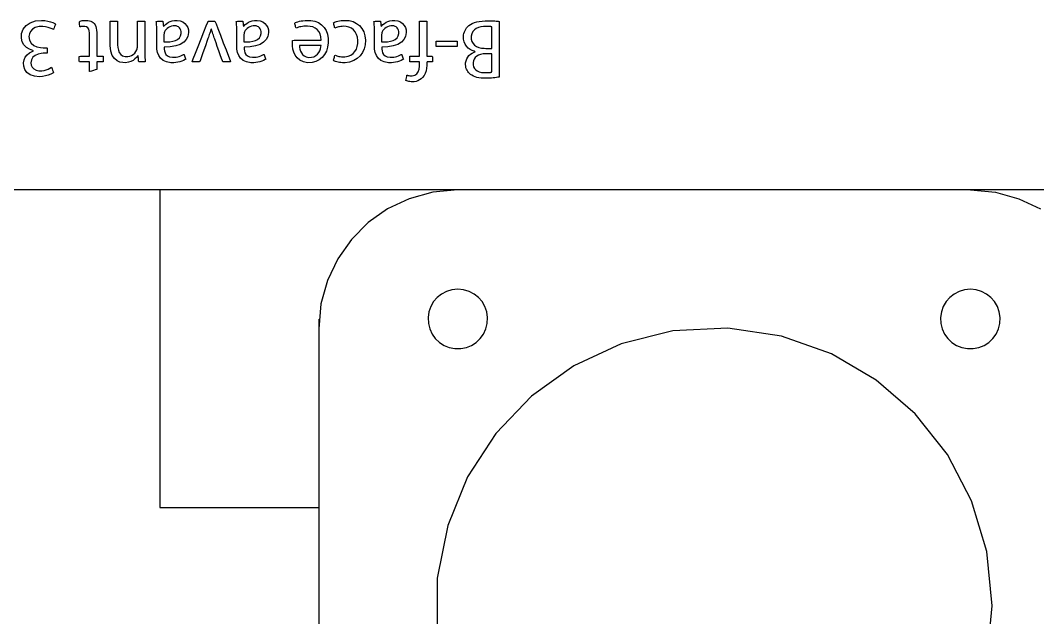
# Model space of a CAD drawing. Header units: metres. Extents: x -26 to 521, y 602 to 1019.
# Drawn here: x 251 to 302.2, y 634.1 to 664.2 of the extents above; entities that cross this region are included whole.
import ezdxf

# ---------------------------------------------------------------- set-up
doc = ezdxf.new("R2010")
doc.units = ezdxf.units.M

msp = doc.modelspace()

# ---------------------------------------------------------------- linework, layer by layer
at = {"layer": 'COMPONENT1'}
for p, q in [((257.981, 655.651), (217.981, 655.651)), ((257.981, 655.651), (257.981, 639.651)), ((272.981, 655.651), (257.981, 655.651)), ((271.723, 655.538), (270.539, 655.213)), ((272.981, 655.651), (271.723, 655.538)), ((298.78, 655.651), (272.981, 655.651)), ((298.78, 655.651), (300.038, 655.538)), ((312.78, 655.651), (298.78, 655.651)), ((300.038, 655.538), (301.222, 655.213)), ((270.539, 655.213), (269.448, 654.695)), ((301.222, 655.213), (302.313, 654.695)), ((269.448, 654.695), (268.471, 654.005)), ((268.471, 654.005), (267.628, 653.161)), ((267.628, 653.161), (266.937, 652.184)), ((266.937, 652.184), (266.419, 651.093)), ((266.419, 651.093), (266.094, 649.909)), ((272.165, 650.41), (271.946, 650.236)), ((272.414, 650.54), (272.165, 650.41)), ((272.688, 650.623), (272.414, 650.54)), ((272.981, 650.651), (272.688, 650.623)), ((273.275, 650.623), (272.981, 650.651)), ((273.549, 650.54), (273.275, 650.623)), ((273.798, 650.41), (273.549, 650.54)), ((274.017, 650.236), (273.798, 650.41)), ((297.963, 650.41), (297.744, 650.236)), ((298.212, 650.54), (297.963, 650.41)), ((298.487, 650.623), (298.212, 650.54)), ((298.78, 650.651), (298.487, 650.623)), ((299.073, 650.623), (298.78, 650.651)), ((299.348, 650.54), (299.073, 650.623)), ((299.597, 650.41), (299.348, 650.54)), ((299.816, 650.236), (299.597, 650.41)), ((266.094, 649.909), (265.981, 648.651)), ((271.763, 650.026), (271.621, 649.784)), ((271.946, 650.236), (271.763, 650.026)), ((274.2, 650.026), (274.017, 650.236)), ((274.342, 649.784), (274.2, 650.026)), ((297.561, 650.026), (297.419, 649.784)), ((297.744, 650.236), (297.561, 650.026)), ((299.999, 650.026), (299.816, 650.236)), ((300.141, 649.784), (299.999, 650.026)), ((271.526, 649.515), (271.483, 649.226)), ((271.621, 649.784), (271.526, 649.515)), ((274.437, 649.515), (274.342, 649.784)), ((274.48, 649.226), (274.437, 649.515)), ((297.324, 649.515), (297.282, 649.226)), ((297.419, 649.784), (297.324, 649.515)), ((300.236, 649.515), (300.141, 649.784)), ((300.278, 649.226), (300.236, 649.515)), ((265.981, 649.151), (265.981, 648.651)), ((271.483, 649.226), (271.498, 648.93)), ((271.498, 648.93), (271.567, 648.65)), ((274.396, 648.65), (274.465, 648.93)), ((274.465, 648.93), (274.48, 649.226)), ((297.282, 649.226), (297.296, 648.93)), ((297.296, 648.93), (297.366, 648.65)), ((300.194, 648.65), (300.264, 648.93)), ((300.264, 648.93), (300.278, 649.226)), ((265.981, 648.651), (265.981, 639.651)), ((271.567, 648.65), (271.686, 648.394)), ((271.686, 648.394), (271.849, 648.167)), ((274.113, 648.167), (274.277, 648.394)), ((274.277, 648.394), (274.396, 648.65)), ((283.812, 648.549), (281.204, 647.9)), ((286.579, 648.684), (283.812, 648.549)), ((289.278, 648.286), (286.579, 648.684)), ((297.366, 648.65), (297.485, 648.394)), ((297.485, 648.394), (297.648, 648.167)), ((299.912, 648.167), (300.075, 648.394)), ((300.075, 648.394), (300.194, 648.65)), ((271.849, 648.167), (272.051, 647.974)), ((272.051, 647.974), (272.286, 647.822)), ((272.286, 647.822), (272.548, 647.714)), ((273.415, 647.714), (273.677, 647.822)), ((273.677, 647.822), (273.912, 647.974)), ((273.912, 647.974), (274.113, 648.167)), ((281.204, 647.9), (278.815, 646.789)), ((291.783, 647.4), (289.278, 648.286)), ((297.648, 648.167), (297.85, 647.974)), ((297.85, 647.974), (298.084, 647.822)), ((298.084, 647.822), (298.347, 647.714)), ((299.213, 647.714), (299.476, 647.822)), ((299.476, 647.822), (299.71, 647.974)), ((299.71, 647.974), (299.912, 648.167)), ((272.548, 647.714), (272.833, 647.658)), ((272.833, 647.658), (273.13, 647.658)), ((273.13, 647.658), (273.415, 647.714)), ((294.043, 646.076), (291.783, 647.4)), ((298.347, 647.714), (298.631, 647.658)), ((298.631, 647.658), (298.929, 647.658)), ((298.929, 647.658), (299.213, 647.714)), ((278.815, 646.789), (276.696, 645.267)), ((296.008, 644.367), (294.043, 646.076)), ((276.696, 645.267), (274.898, 643.384)), ((297.625, 642.324), (296.008, 644.367)), ((274.898, 643.384), (273.474, 641.193)), ((298.844, 639.998), (297.625, 642.324)), ((273.474, 641.193), (272.473, 638.744)), ((257.981, 639.651), (265.981, 639.651)), ((265.981, 639.651), (265.981, 619.651)), ((299.613, 637.439), (298.844, 639.998)), ((272.473, 638.744), (271.949, 636.089)), ((299.881, 634.701), (299.613, 637.439)), ((271.949, 636.089), (271.949, 633.312)), ((299.613, 631.962), (299.881, 634.701))]:
    msp.add_line(p, q, dxfattribs=at)
at = {"layer": 'COMPONENT13'}
for p, q in [((251.454, 664.077), (251.723, 664.169)), ((251.723, 664.169), (252.032, 664.197)), ((252.032, 664.197), (252.194, 664.187)), ((252.194, 664.187), (252.344, 664.161)), ((253.974, 664.159), (254.02, 664.171)), ((254.02, 664.171), (254.074, 664.181)), ((254.074, 664.181), (254.134, 664.19)), ((254.134, 664.19), (254.199, 664.196)), ((254.199, 664.196), (254.271, 664.197)), ((254.271, 664.197), (254.356, 664.192)), ((254.356, 664.192), (254.435, 664.177)), ((254.435, 664.177), (254.507, 664.152)), ((258.504, 664.142), (258.607, 664.174)), ((258.607, 664.174), (258.719, 664.193)), ((258.719, 664.193), (258.853, 664.196)), ((258.853, 664.196), (259.008, 664.171)), ((259.008, 664.171), (259.139, 664.117)), ((262.53, 664.142), (262.632, 664.174)), ((262.632, 664.174), (262.744, 664.193)), ((262.744, 664.193), (262.878, 664.196)), ((262.878, 664.196), (263.034, 664.171)), ((263.034, 664.171), (263.165, 664.117)), ((265.007, 664.147), (265.092, 664.165)), ((265.092, 664.165), (265.187, 664.18)), ((265.187, 664.18), (265.29, 664.191)), ((265.29, 664.191), (265.402, 664.197)), ((265.402, 664.197), (265.581, 664.192)), ((265.581, 664.192), (265.789, 664.153)), ((266.949, 664.155), (267.027, 664.171)), ((267.027, 664.171), (267.112, 664.185)), ((267.112, 664.185), (267.204, 664.194)), ((267.204, 664.194), (267.303, 664.197)), ((267.303, 664.197), (267.511, 664.182)), ((267.511, 664.182), (267.71, 664.131)), ((269.46, 664.142), (269.562, 664.174)), ((269.562, 664.174), (269.674, 664.193)), ((269.674, 664.193), (269.808, 664.196)), ((269.808, 664.196), (269.964, 664.171)), ((269.964, 664.171), (270.095, 664.117)), ((274.061, 664.145), (274.203, 664.163)), ((274.203, 664.163), (274.359, 664.174)), ((274.359, 664.174), (274.511, 664.176)), ((274.511, 664.176), (274.601, 664.175)), ((274.601, 664.175), (274.686, 664.173)), ((274.686, 664.173), (274.765, 664.169)), ((274.765, 664.169), (274.838, 664.165)), ((274.838, 664.165), (274.905, 664.16)), ((251.026, 663.528), (251.104, 663.745)), ((251.104, 663.745), (251.247, 663.931)), ((251.247, 663.931), (251.454, 664.077)), ((251.565, 663.754), (251.468, 663.638)), ((251.711, 663.843), (251.565, 663.754)), ((251.91, 663.891), (251.711, 663.843)), ((252.096, 663.894), (251.91, 663.891)), ((252.231, 663.875), (252.096, 663.894)), ((252.356, 663.844), (252.231, 663.875)), ((252.344, 664.161), (252.48, 664.125)), ((252.466, 663.806), (252.356, 663.844)), ((252.558, 663.765), (252.466, 663.806)), ((252.48, 664.125), (252.597, 664.081)), ((252.627, 663.728), (252.558, 663.765)), ((252.597, 664.081), (252.694, 664.033)), ((252.636, 663.752), (252.627, 663.728)), ((252.657, 663.812), (252.636, 663.752)), ((252.684, 663.887), (252.657, 663.812)), ((252.709, 663.957), (252.684, 663.887)), ((252.694, 664.033), (252.726, 664.003)), ((252.726, 664.003), (252.709, 663.957)), ((253.937, 664.122), (253.974, 664.159)), ((253.941, 664.067), (253.937, 664.122)), ((253.945, 663.996), (253.941, 664.067)), ((253.949, 663.928), (253.945, 663.996)), ((253.958, 663.865), (253.949, 663.928)), ((253.987, 663.872), (253.958, 663.865)), ((254.018, 663.879), (253.987, 663.872)), ((254.052, 663.883), (254.018, 663.879)), ((254.09, 663.887), (254.052, 663.883)), ((254.134, 663.888), (254.09, 663.887)), ((254.199, 663.888), (254.134, 663.888)), ((254.286, 663.868), (254.199, 663.888)), ((254.353, 663.825), (254.286, 663.868)), ((254.401, 663.759), (254.353, 663.825)), ((254.431, 663.672), (254.401, 663.759)), ((254.446, 663.564), (254.431, 663.672)), ((254.507, 664.152), (254.571, 664.12)), ((254.571, 664.12), (254.628, 664.08)), ((254.628, 664.08), (254.677, 664.031)), ((254.677, 664.031), (254.722, 663.964)), ((254.722, 663.964), (254.757, 663.887)), ((254.757, 663.887), (254.783, 663.798)), ((254.783, 663.798), (254.801, 663.698)), ((254.801, 663.698), (254.81, 663.588)), ((255.486, 664.117), (255.488, 664.151)), ((255.486, 663.96), (255.486, 664.117)), ((255.486, 663.722), (255.486, 663.96)), ((255.486, 663.451), (255.486, 663.722)), ((255.488, 664.151), (255.524, 664.151)), ((255.524, 664.151), (255.591, 664.151)), ((255.591, 664.151), (255.672, 664.151)), ((255.672, 664.151), (255.753, 664.151)), ((255.753, 664.151), (255.819, 664.151)), ((255.819, 664.151), (255.855, 664.151)), ((255.855, 664.151), (255.858, 664.118)), ((255.858, 664.118), (255.858, 663.966)), ((255.858, 663.966), (255.858, 663.735)), ((255.858, 663.735), (255.858, 663.472)), ((256.856, 664.116), (256.859, 664.151)), ((256.856, 663.958), (256.856, 664.116)), ((256.856, 663.717), (256.856, 663.958)), ((256.856, 663.443), (256.856, 663.717)), ((256.859, 664.151), (256.895, 664.151)), ((256.895, 664.151), (256.961, 664.151)), ((256.961, 664.151), (257.043, 664.151)), ((257.043, 664.151), (257.124, 664.151)), ((257.124, 664.151), (257.19, 664.151)), ((257.19, 664.151), (257.226, 664.151)), ((257.226, 664.151), (257.229, 664.109)), ((257.229, 664.109), (257.229, 663.918)), ((257.229, 663.918), (257.229, 663.625)), ((257.802, 664.142), (257.857, 664.151)), ((257.81, 664.081), (257.802, 664.142)), ((257.817, 664.017), (257.81, 664.081)), ((257.822, 663.949), (257.817, 664.017)), ((257.826, 663.88), (257.822, 663.949)), ((257.829, 663.808), (257.826, 663.88)), ((257.83, 663.734), (257.829, 663.808)), ((257.831, 663.66), (257.83, 663.734)), ((257.831, 663.619), (257.831, 663.66)), ((257.857, 664.151), (257.919, 664.151)), ((257.919, 664.151), (257.988, 664.151)), ((257.988, 664.151), (258.055, 664.151)), ((258.055, 664.151), (258.107, 664.151)), ((258.107, 664.151), (258.134, 664.151)), ((258.134, 664.151), (258.14, 664.113)), ((258.14, 664.113), (258.145, 664.067)), ((258.145, 664.067), (258.151, 664.014)), ((258.151, 664.014), (258.157, 663.962)), ((258.157, 663.962), (258.162, 663.92)), ((258.162, 663.92), (258.165, 663.893)), ((258.165, 663.893), (258.199, 663.922)), ((258.199, 663.922), (258.259, 663.986)), ((258.255, 663.679), (258.222, 663.618)), ((258.298, 663.738), (258.255, 663.679)), ((258.259, 663.986), (258.33, 664.046)), ((258.35, 663.792), (258.298, 663.738)), ((258.33, 664.046), (258.412, 664.099)), ((258.412, 663.838), (258.35, 663.792)), ((258.412, 664.099), (258.504, 664.142)), ((258.483, 663.877), (258.412, 663.838)), ((258.564, 663.904), (258.483, 663.877)), ((258.653, 663.92), (258.564, 663.904)), ((258.738, 663.922), (258.653, 663.92)), ((258.803, 663.913), (258.738, 663.922)), ((258.864, 663.894), (258.803, 663.913)), ((258.92, 663.864), (258.864, 663.894)), ((258.968, 663.823), (258.92, 663.864)), ((259.007, 663.772), (258.968, 663.823)), ((259.036, 663.709), (259.007, 663.772)), ((259.053, 663.635), (259.036, 663.709)), ((259.139, 664.117), (259.246, 664.04)), ((259.246, 664.04), (259.329, 663.944)), ((259.329, 663.944), (259.387, 663.834)), ((259.387, 663.834), (259.421, 663.715)), ((259.421, 663.715), (259.43, 663.58)), ((260.2, 663.62), (260.317, 663.918)), ((260.317, 663.918), (260.392, 664.108)), ((260.392, 664.108), (260.41, 664.151)), ((260.41, 664.151), (260.478, 664.151)), ((260.478, 664.151), (260.537, 664.151)), ((260.534, 663.672), (260.514, 663.609)), ((260.553, 663.735), (260.534, 663.672)), ((260.537, 664.151), (260.603, 664.151)), ((260.581, 663.766), (260.553, 663.735)), ((260.597, 663.703), (260.581, 663.766)), ((260.615, 663.64), (260.597, 663.703)), ((260.603, 664.151), (260.666, 664.151)), ((260.666, 664.151), (260.719, 664.151)), ((260.719, 664.151), (260.754, 664.151)), ((260.754, 664.151), (260.81, 664.029)), ((260.81, 664.029), (260.905, 663.78)), ((260.905, 663.78), (261.032, 663.445)), ((261.828, 664.142), (261.883, 664.151)), ((261.836, 664.081), (261.828, 664.142)), ((261.843, 664.017), (261.836, 664.081)), ((261.848, 663.949), (261.843, 664.017)), ((261.852, 663.88), (261.848, 663.949)), ((261.855, 663.808), (261.852, 663.88)), ((261.856, 663.734), (261.855, 663.808)), ((261.857, 663.66), (261.856, 663.734)), ((261.857, 663.619), (261.857, 663.66)), ((261.883, 664.151), (261.945, 664.151)), ((261.945, 664.151), (262.014, 664.151)), ((262.014, 664.151), (262.08, 664.151)), ((262.08, 664.151), (262.133, 664.151)), ((262.133, 664.151), (262.16, 664.151)), ((262.16, 664.151), (262.165, 664.113)), ((262.165, 664.113), (262.171, 664.067)), ((262.171, 664.067), (262.177, 664.014)), ((262.177, 664.014), (262.183, 663.962)), ((262.183, 663.962), (262.188, 663.92)), ((262.188, 663.92), (262.191, 663.893)), ((262.191, 663.893), (262.225, 663.922)), ((262.225, 663.922), (262.284, 663.986)), ((262.281, 663.679), (262.248, 663.618)), ((262.323, 663.738), (262.281, 663.679)), ((262.284, 663.986), (262.355, 664.046)), ((262.376, 663.792), (262.323, 663.738)), ((262.355, 664.046), (262.437, 664.099)), ((262.438, 663.838), (262.376, 663.792)), ((262.437, 664.099), (262.53, 664.142)), ((262.509, 663.877), (262.438, 663.838)), ((262.589, 663.904), (262.509, 663.877)), ((262.679, 663.92), (262.589, 663.904)), ((262.764, 663.922), (262.679, 663.92)), ((262.829, 663.913), (262.764, 663.922)), ((262.89, 663.894), (262.829, 663.913)), ((262.945, 663.864), (262.89, 663.894)), ((262.993, 663.823), (262.945, 663.864)), ((263.033, 663.772), (262.993, 663.823)), ((263.062, 663.709), (263.033, 663.772)), ((263.079, 663.635), (263.062, 663.709)), ((263.165, 664.117), (263.272, 664.04)), ((263.272, 664.04), (263.355, 663.944)), ((263.355, 663.944), (263.413, 663.834)), ((263.413, 663.834), (263.447, 663.715)), ((263.447, 663.715), (263.455, 663.58)), ((264.774, 664.047), (264.804, 664.081)), ((264.783, 664.013), (264.774, 664.047)), ((264.794, 663.968), (264.783, 664.013)), ((264.807, 663.919), (264.794, 663.968)), ((264.804, 664.081), (264.862, 664.104)), ((264.819, 663.872), (264.807, 663.919)), ((264.829, 663.833), (264.819, 663.872)), ((264.848, 663.805), (264.829, 663.833)), ((264.9, 663.826), (264.848, 663.805)), ((264.862, 664.104), (264.93, 664.126)), ((264.956, 663.845), (264.9, 663.826)), ((264.93, 664.126), (265.007, 664.147)), ((265.017, 663.862), (264.956, 663.845)), ((265.083, 663.877), (265.017, 663.862)), ((265.155, 663.889), (265.083, 663.877)), ((265.233, 663.898), (265.155, 663.889)), ((265.32, 663.904), (265.233, 663.898)), ((265.419, 663.905), (265.32, 663.904)), ((265.555, 663.893), (265.419, 663.905)), ((265.681, 663.862), (265.555, 663.893)), ((265.797, 663.809), (265.681, 663.862)), ((265.789, 664.153), (265.971, 664.08)), ((265.898, 663.734), (265.797, 663.809)), ((265.983, 663.636), (265.898, 663.734)), ((265.971, 664.08), (266.127, 663.974)), ((266.127, 663.974), (266.255, 663.84)), ((266.255, 663.84), (266.353, 663.679)), ((266.353, 663.679), (266.421, 663.493)), ((266.725, 664.079), (266.766, 664.097)), ((266.735, 664.036), (266.725, 664.079)), ((266.745, 663.992), (266.735, 664.036)), ((266.756, 663.942), (266.745, 663.992)), ((266.768, 663.891), (266.756, 663.942)), ((266.766, 664.097), (266.818, 664.117)), ((266.778, 663.846), (266.768, 663.891)), ((266.788, 663.8), (266.778, 663.846)), ((266.825, 663.815), (266.788, 663.8)), ((266.818, 664.117), (266.879, 664.136)), ((266.869, 663.833), (266.825, 663.815)), ((266.917, 663.849), (266.869, 663.833)), ((266.879, 664.136), (266.949, 664.155)), ((266.969, 663.864), (266.917, 663.849)), ((267.026, 663.877), (266.969, 663.864)), ((267.088, 663.887), (267.026, 663.877)), ((267.156, 663.894), (267.088, 663.887)), ((267.23, 663.897), (267.156, 663.894)), ((267.362, 663.889), (267.23, 663.897)), ((267.499, 663.855), (267.362, 663.889)), ((267.622, 663.797), (267.499, 663.855)), ((267.729, 663.716), (267.622, 663.797)), ((267.71, 664.131), (267.885, 664.046)), ((267.818, 663.612), (267.729, 663.716)), ((267.885, 664.046), (268.034, 663.93)), ((268.034, 663.93), (268.156, 663.784)), ((268.156, 663.784), (268.247, 663.612)), ((268.758, 664.142), (268.813, 664.151)), ((268.766, 664.081), (268.758, 664.142)), ((268.773, 664.017), (268.766, 664.081)), ((268.778, 663.949), (268.773, 664.017)), ((268.782, 663.88), (268.778, 663.949)), ((268.785, 663.808), (268.782, 663.88)), ((268.786, 663.734), (268.785, 663.808)), ((268.787, 663.66), (268.786, 663.734)), ((268.787, 663.619), (268.787, 663.66)), ((268.813, 664.151), (268.875, 664.151)), ((268.875, 664.151), (268.944, 664.151)), ((268.944, 664.151), (269.01, 664.151)), ((269.01, 664.151), (269.063, 664.151)), ((269.063, 664.151), (269.09, 664.151)), ((269.09, 664.151), (269.095, 664.113)), ((269.095, 664.113), (269.101, 664.067)), ((269.101, 664.067), (269.107, 664.014)), ((269.107, 664.014), (269.113, 663.962)), ((269.113, 663.962), (269.118, 663.92)), ((269.118, 663.92), (269.121, 663.893)), ((269.121, 663.893), (269.155, 663.922)), ((269.155, 663.922), (269.214, 663.986)), ((269.211, 663.679), (269.178, 663.618)), ((269.253, 663.738), (269.211, 663.679)), ((269.214, 663.986), (269.285, 664.046)), ((269.306, 663.792), (269.253, 663.738)), ((269.285, 664.046), (269.367, 664.099)), ((269.368, 663.838), (269.306, 663.792)), ((269.367, 664.099), (269.46, 664.142)), ((269.439, 663.877), (269.368, 663.838)), ((269.519, 663.904), (269.439, 663.877)), ((269.609, 663.92), (269.519, 663.904)), ((269.694, 663.922), (269.609, 663.92)), ((269.759, 663.913), (269.694, 663.922)), ((269.82, 663.894), (269.759, 663.913)), ((269.875, 663.864), (269.82, 663.894)), ((269.923, 663.823), (269.875, 663.864)), ((269.963, 663.772), (269.923, 663.823)), ((269.992, 663.709), (269.963, 663.772)), ((270.009, 663.635), (269.992, 663.709)), ((270.095, 664.117), (270.202, 664.04)), ((270.202, 664.04), (270.285, 663.944)), ((270.285, 663.944), (270.343, 663.834)), ((270.343, 663.834), (270.377, 663.715)), ((270.377, 663.715), (270.385, 663.58)), ((271.055, 664.149), (271.144, 664.151)), ((271.055, 663.984), (271.055, 664.149)), ((271.055, 663.63), (271.055, 663.984)), ((271.144, 664.151), (271.234, 664.151)), ((271.234, 664.151), (271.324, 664.151)), ((271.324, 664.151), (271.395, 664.151)), ((271.395, 664.151), (271.423, 664.151)), ((271.423, 664.151), (271.423, 664.015)), ((271.423, 664.015), (271.423, 663.678)), ((271.423, 663.678), (271.423, 663.242)), ((273.313, 663.619), (273.344, 663.69)), ((273.344, 663.69), (273.381, 663.756)), ((273.381, 663.756), (273.425, 663.817)), ((273.425, 663.817), (273.474, 663.873)), ((273.474, 663.873), (273.533, 663.93)), ((273.533, 663.93), (273.614, 663.99)), ((273.614, 663.99), (273.708, 664.041)), ((273.708, 664.041), (273.813, 664.084)), ((273.813, 663.718), (273.737, 663.631)), ((273.813, 664.084), (273.931, 664.119)), ((273.908, 663.785), (273.813, 663.718)), ((274.02, 663.834), (273.908, 663.785)), ((273.931, 664.119), (274.061, 664.145)), ((274.144, 663.867), (274.02, 663.834)), ((274.276, 663.885), (274.144, 663.867)), ((274.396, 663.889), (274.276, 663.885)), ((274.442, 663.888), (274.396, 663.889)), ((274.486, 663.888), (274.442, 663.888)), ((274.527, 663.887), (274.486, 663.888)), ((274.565, 663.885), (274.527, 663.887)), ((274.602, 663.882), (274.565, 663.885)), ((274.635, 663.88), (274.602, 663.882)), ((274.666, 663.876), (274.635, 663.88)), ((274.695, 663.871), (274.666, 663.876)), ((274.695, 663.827), (274.695, 663.871)), ((274.695, 663.709), (274.695, 663.827)), ((274.695, 663.541), (274.695, 663.709)), ((274.905, 664.16), (274.966, 664.154)), ((274.966, 664.154), (275.02, 664.148)), ((275.02, 664.148), (275.064, 664.141)), ((275.064, 664.141), (275.064, 664.001)), ((275.064, 664.001), (275.064, 663.675)), ((275.064, 663.675), (275.064, 663.226)), ((251.015, 663.304), (251.026, 663.528)), ((251.058, 663.119), (251.015, 663.304)), ((251.414, 663.509), (251.396, 663.378)), ((251.396, 663.378), (251.423, 663.196)), ((251.468, 663.638), (251.414, 663.509)), ((251.423, 663.196), (251.506, 663.045)), ((254.448, 663.475), (254.446, 663.564)), ((254.448, 663.331), (254.448, 663.475)), ((254.448, 663.086), (254.448, 663.331)), ((254.81, 663.588), (254.812, 663.495)), ((254.812, 663.495), (254.812, 663.365)), ((254.812, 663.365), (254.812, 663.126)), ((255.486, 663.196), (255.486, 663.451)), ((255.486, 663.006), (255.486, 663.196)), ((255.858, 663.472), (255.858, 663.225)), ((255.858, 663.225), (255.858, 663.042)), ((256.856, 663.186), (256.856, 663.443)), ((256.856, 662.994), (256.856, 663.186)), ((257.229, 663.625), (257.229, 663.293)), ((257.229, 663.293), (257.229, 662.98)), ((257.831, 663.514), (257.831, 663.619)), ((257.831, 663.368), (257.831, 663.514)), ((257.831, 663.209), (257.831, 663.368)), ((257.831, 663.06), (257.831, 663.209)), ((258.194, 663.513), (258.191, 663.485)), ((258.191, 663.485), (258.191, 663.441)), ((258.191, 663.441), (258.191, 663.398)), ((258.191, 663.398), (258.191, 663.341)), ((258.191, 663.341), (258.191, 663.277)), ((258.191, 663.277), (258.191, 663.214)), ((258.191, 663.214), (258.191, 663.159)), ((258.191, 663.159), (258.191, 663.106)), ((258.198, 663.543), (258.194, 663.513)), ((258.206, 663.573), (258.198, 663.543)), ((258.222, 663.618), (258.206, 663.573)), ((258.49, 663.118), (258.633, 663.141)), ((258.633, 663.141), (258.764, 663.179)), ((258.764, 663.179), (258.878, 663.236)), ((258.878, 663.236), (258.968, 663.313)), ((258.968, 663.313), (259.03, 663.413)), ((259.03, 663.413), (259.057, 663.538)), ((259.057, 663.538), (259.053, 663.635)), ((259.314, 663.226), (259.182, 663.09)), ((259.397, 663.389), (259.314, 663.226)), ((259.43, 663.58), (259.397, 663.389)), ((259.911, 662.883), (260.058, 663.259)), ((260.058, 663.259), (260.2, 663.62)), ((260.385, 663.232), (260.351, 663.133)), ((260.402, 663.278), (260.385, 663.232)), ((260.426, 663.347), (260.402, 663.278)), ((260.449, 663.414), (260.426, 663.347)), ((260.472, 663.48), (260.449, 663.414)), ((260.494, 663.545), (260.472, 663.48)), ((260.514, 663.609), (260.494, 663.545)), ((260.634, 663.577), (260.615, 663.64)), ((260.654, 663.512), (260.634, 663.577)), ((260.675, 663.447), (260.654, 663.512)), ((260.697, 663.38), (260.675, 663.447)), ((260.721, 663.312), (260.697, 663.38)), ((260.743, 663.249), (260.721, 663.312)), ((260.763, 663.192), (260.743, 663.249)), ((260.81, 663.058), (260.763, 663.192)), ((261.032, 663.445), (261.175, 663.07)), ((261.857, 663.514), (261.857, 663.619)), ((261.857, 663.368), (261.857, 663.514)), ((261.857, 663.209), (261.857, 663.368)), ((261.857, 663.06), (261.857, 663.209)), ((262.217, 663.485), (262.216, 663.441)), ((262.216, 663.441), (262.216, 663.398)), ((262.216, 663.398), (262.216, 663.341)), ((262.216, 663.341), (262.216, 663.277)), ((262.216, 663.277), (262.216, 663.214)), ((262.216, 663.214), (262.216, 663.159)), ((262.216, 663.159), (262.216, 663.106)), ((262.219, 663.513), (262.217, 663.485)), ((262.224, 663.543), (262.219, 663.513)), ((262.231, 663.573), (262.224, 663.543)), ((262.248, 663.618), (262.231, 663.573)), ((262.516, 663.118), (262.659, 663.141)), ((262.659, 663.141), (262.79, 663.179)), ((262.79, 663.179), (262.904, 663.236)), ((262.904, 663.236), (262.994, 663.313)), ((262.994, 663.313), (263.056, 663.413)), ((263.056, 663.413), (263.083, 663.538)), ((263.083, 663.538), (263.079, 663.635)), ((263.339, 663.226), (263.208, 663.09)), ((263.422, 663.389), (263.339, 663.226)), ((263.455, 663.58), (263.422, 663.389)), ((264.657, 663.102), (264.66, 663.144)), ((264.66, 663.144), (264.665, 663.18)), ((264.665, 663.18), (264.741, 663.195)), ((264.741, 663.195), (264.909, 663.195)), ((264.909, 663.195), (265.14, 663.195)), ((265.14, 663.195), (265.402, 663.195)), ((265.402, 663.195), (265.661, 663.195)), ((265.661, 663.195), (265.887, 663.195)), ((265.887, 663.195), (266.046, 663.195)), ((266.047, 663.514), (265.983, 663.636)), ((266.046, 663.195), (266.106, 663.195)), ((266.089, 663.368), (266.047, 663.514)), ((266.106, 663.195), (266.089, 663.368)), ((266.421, 663.493), (266.456, 663.285)), ((266.456, 663.285), (266.458, 663.061)), ((267.887, 663.488), (267.818, 663.612)), ((267.933, 663.345), (267.887, 663.488)), ((267.955, 663.183), (267.933, 663.345)), ((267.951, 663.023), (267.955, 663.183)), ((268.247, 663.612), (268.307, 663.416)), ((268.307, 663.416), (268.332, 663.198)), ((268.332, 663.198), (268.32, 662.971)), ((268.787, 663.514), (268.787, 663.619)), ((268.787, 663.368), (268.787, 663.514)), ((268.787, 663.209), (268.787, 663.368)), ((268.787, 663.06), (268.787, 663.209)), ((269.147, 663.485), (269.146, 663.441)), ((269.146, 663.441), (269.146, 663.398)), ((269.146, 663.398), (269.146, 663.341)), ((269.146, 663.341), (269.146, 663.277)), ((269.146, 663.277), (269.146, 663.214)), ((269.146, 663.214), (269.146, 663.159)), ((269.146, 663.159), (269.146, 663.106)), ((269.149, 663.513), (269.147, 663.485)), ((269.154, 663.543), (269.149, 663.513)), ((269.161, 663.573), (269.154, 663.543)), ((269.178, 663.618), (269.161, 663.573)), ((269.446, 663.118), (269.589, 663.141)), ((269.589, 663.141), (269.72, 663.179)), ((269.72, 663.179), (269.834, 663.236)), ((269.834, 663.236), (269.924, 663.313)), ((269.924, 663.313), (269.986, 663.413)), ((269.986, 663.413), (270.013, 663.538)), ((270.013, 663.538), (270.009, 663.635)), ((270.269, 663.226), (270.138, 663.09)), ((270.352, 663.389), (270.269, 663.226)), ((270.385, 663.58), (270.352, 663.389)), ((271.055, 663.189), (271.055, 663.63)), ((271.055, 662.768), (271.055, 663.189)), ((271.423, 663.242), (271.423, 662.813)), ((271.898, 662.873), (271.898, 663.144)), ((271.898, 663.144), (272.943, 663.144)), ((272.943, 663.144), (272.943, 662.873)), ((273.266, 663.375), (273.274, 663.461)), ((273.27, 663.248), (273.266, 663.375)), ((273.3, 663.111), (273.27, 663.248)), ((273.274, 663.461), (273.29, 663.542)), ((273.29, 663.542), (273.313, 663.619)), ((273.684, 663.523), (273.657, 663.393)), ((273.657, 663.393), (273.66, 663.253)), ((273.66, 663.253), (273.691, 663.133)), ((273.737, 663.631), (273.684, 663.523)), ((274.695, 663.348), (274.695, 663.541)), ((274.695, 663.152), (274.695, 663.348)), ((274.695, 662.977), (274.695, 663.152)), ((275.064, 663.226), (275.064, 662.716)), ((251.143, 662.961), (251.058, 663.119)), ((251.264, 662.834), (251.143, 662.961)), ((251.413, 662.739), (251.264, 662.834)), ((251.584, 662.678), (251.413, 662.739)), ((251.428, 662.564), (251.585, 662.646)), ((251.506, 663.045), (251.634, 662.934)), ((251.625, 662.662), (251.584, 662.678)), ((251.585, 662.646), (251.625, 662.662)), ((251.634, 662.934), (251.796, 662.86)), ((251.796, 662.86), (251.979, 662.821)), ((251.979, 662.821), (252.109, 662.814)), ((252.109, 662.814), (252.137, 662.814)), ((252.137, 662.814), (252.186, 662.814)), ((252.186, 662.814), (252.241, 662.814)), ((252.241, 662.814), (252.289, 662.814)), ((252.289, 662.814), (252.314, 662.799)), ((252.314, 662.799), (252.314, 662.746)), ((252.314, 662.746), (252.314, 662.674)), ((252.314, 662.674), (252.314, 662.602)), ((254.448, 662.807), (254.448, 663.086)), ((254.448, 662.559), (254.448, 662.807)), ((254.812, 663.126), (254.812, 662.845)), ((254.812, 662.845), (254.812, 662.587)), ((255.486, 662.932), (255.486, 663.006)), ((255.513, 662.651), (255.486, 662.932)), ((255.588, 662.434), (255.513, 662.651)), ((255.858, 663.042), (255.858, 662.97)), ((255.858, 662.97), (255.867, 662.826)), ((255.867, 662.826), (255.894, 662.694)), ((255.894, 662.694), (255.942, 662.578)), ((256.718, 662.547), (256.776, 662.627)), ((256.776, 662.627), (256.82, 662.715)), ((256.82, 662.715), (256.836, 662.761)), ((256.836, 662.761), (256.847, 662.809)), ((256.847, 662.809), (256.851, 662.835)), ((256.851, 662.835), (256.854, 662.863)), ((256.854, 662.863), (256.856, 662.891)), ((256.856, 662.92), (256.856, 662.994)), ((256.856, 662.891), (256.856, 662.92)), ((257.229, 662.98), (257.229, 662.748)), ((257.229, 662.748), (257.229, 662.657)), ((257.229, 662.657), (257.229, 662.563)), ((257.831, 662.947), (257.831, 663.06)), ((257.831, 662.895), (257.831, 662.947)), ((257.838, 662.748), (257.831, 662.895)), ((257.867, 662.581), (257.838, 662.748)), ((258.191, 663.106), (258.341, 663.107)), ((258.51, 662.862), (258.199, 662.848)), ((258.199, 662.848), (258.199, 662.815)), ((258.199, 662.815), (258.202, 662.741)), ((258.202, 662.741), (258.214, 662.656)), ((258.214, 662.656), (258.242, 662.568)), ((258.341, 663.107), (258.49, 663.118)), ((258.779, 662.908), (258.51, 662.862)), ((259.003, 662.984), (258.779, 662.908)), ((259.182, 663.09), (259.003, 662.984)), ((259.774, 662.536), (259.911, 662.883)), ((260.226, 662.772), (260.152, 662.56)), ((260.295, 662.971), (260.226, 662.772)), ((260.351, 663.133), (260.295, 662.971)), ((260.874, 662.874), (260.81, 663.058)), ((260.947, 662.666), (260.874, 662.874)), ((261.02, 662.458), (260.947, 662.666)), ((261.175, 663.07), (261.314, 662.703)), ((261.314, 662.703), (261.434, 662.388)), ((261.857, 662.947), (261.857, 663.06)), ((261.857, 662.895), (261.857, 662.947)), ((261.864, 662.748), (261.857, 662.895)), ((261.893, 662.581), (261.864, 662.748)), ((262.216, 663.106), (262.366, 663.107)), ((262.536, 662.862), (262.225, 662.848)), ((262.225, 662.848), (262.225, 662.815)), ((262.225, 662.815), (262.227, 662.741)), ((262.227, 662.741), (262.24, 662.656)), ((262.24, 662.656), (262.268, 662.568)), ((262.366, 663.107), (262.516, 663.118)), ((262.805, 662.908), (262.536, 662.862)), ((263.029, 662.984), (262.805, 662.908)), ((263.208, 663.09), (263.029, 662.984)), ((264.655, 663.054), (264.657, 663.102)), ((264.655, 663.027), (264.655, 663.054)), ((264.66, 662.908), (264.655, 663.027)), ((264.683, 662.752), (264.66, 662.908)), ((264.729, 662.593), (264.683, 662.752)), ((265.015, 662.928), (265.018, 662.839)), ((265.058, 662.928), (265.015, 662.928)), ((265.018, 662.839), (265.033, 662.744)), ((265.033, 662.744), (265.061, 662.648)), ((265.172, 662.928), (265.058, 662.928)), ((265.061, 662.648), (265.105, 662.555)), ((265.336, 662.928), (265.172, 662.928)), ((265.526, 662.928), (265.336, 662.928)), ((265.719, 662.928), (265.526, 662.928)), ((265.894, 662.928), (265.719, 662.928)), ((266.027, 662.928), (265.894, 662.928)), ((265.979, 662.575), (266.03, 662.668)), ((266.097, 662.928), (266.027, 662.928)), ((266.03, 662.668), (266.068, 662.767)), ((266.068, 662.767), (266.092, 662.865)), ((266.092, 662.865), (266.097, 662.928)), ((266.366, 662.649), (266.275, 662.474)), ((266.428, 662.846), (266.366, 662.649)), ((266.458, 663.061), (266.428, 662.846)), ((267.801, 662.623), (267.873, 662.742)), ((267.873, 662.742), (267.923, 662.877)), ((267.923, 662.877), (267.951, 663.023)), ((268.271, 662.76), (268.186, 662.571)), ((268.32, 662.971), (268.271, 662.76)), ((268.787, 662.947), (268.787, 663.06)), ((268.787, 662.895), (268.787, 662.947)), ((268.794, 662.748), (268.787, 662.895)), ((268.823, 662.581), (268.794, 662.748)), ((269.146, 663.106), (269.296, 663.107)), ((269.466, 662.862), (269.155, 662.848)), ((269.155, 662.848), (269.155, 662.815)), ((269.155, 662.815), (269.157, 662.741)), ((269.157, 662.741), (269.17, 662.656)), ((269.17, 662.656), (269.198, 662.568)), ((269.296, 663.107), (269.446, 663.118)), ((269.735, 662.908), (269.466, 662.862)), ((269.959, 662.984), (269.735, 662.908)), ((270.138, 663.09), (269.959, 662.984)), ((271.055, 662.468), (271.055, 662.768)), ((271.423, 662.813), (271.423, 662.494)), ((272.943, 662.873), (271.898, 662.873)), ((273.351, 662.991), (273.3, 663.111)), ((273.421, 662.889), (273.351, 662.991)), ((273.506, 662.803), (273.421, 662.889)), ((273.6, 662.734), (273.506, 662.803)), ((273.701, 662.68), (273.6, 662.734)), ((273.691, 663.133), (273.747, 663.033)), ((273.803, 662.641), (273.701, 662.68)), ((273.747, 663.033), (273.825, 662.95)), ((273.853, 662.615), (273.803, 662.641)), ((273.825, 662.95), (273.923, 662.884)), ((273.923, 662.884), (274.037, 662.836)), ((274.037, 662.836), (274.165, 662.803)), ((274.165, 662.803), (274.304, 662.787)), ((274.304, 662.787), (274.393, 662.784)), ((274.393, 662.784), (274.454, 662.784)), ((274.454, 662.784), (274.505, 662.784)), ((274.505, 662.784), (274.56, 662.784)), ((274.56, 662.784), (274.613, 662.784)), ((274.613, 662.784), (274.658, 662.784)), ((274.658, 662.784), (274.687, 662.784)), ((274.687, 662.784), (274.695, 662.847)), ((274.695, 662.847), (274.695, 662.977)), ((275.064, 662.716), (275.064, 662.209)), ((251.119, 662.061), (251.147, 662.208)), ((251.147, 662.208), (251.208, 662.343)), ((251.208, 662.343), (251.301, 662.462)), ((251.301, 662.462), (251.428, 662.564)), ((251.518, 662.211), (251.494, 662.056)), ((251.596, 662.339), (251.518, 662.211)), ((251.713, 662.433), (251.596, 662.339)), ((251.855, 662.496), (251.713, 662.433)), ((252.007, 662.529), (251.855, 662.496)), ((252.109, 662.535), (252.007, 662.529)), ((252.137, 662.535), (252.109, 662.535)), ((252.186, 662.535), (252.137, 662.535)), ((252.241, 662.535), (252.186, 662.535)), ((252.289, 662.535), (252.241, 662.535)), ((252.314, 662.55), (252.289, 662.535)), ((252.314, 662.602), (252.314, 662.55)), ((253.915, 662.377), (253.986, 662.387)), ((253.915, 662.332), (253.915, 662.377)), ((253.915, 662.266), (253.915, 662.332)), ((253.915, 662.195), (253.915, 662.266)), ((253.915, 662.135), (253.915, 662.195)), ((253.939, 662.103), (253.915, 662.135)), ((253.986, 662.387), (254.102, 662.387)), ((254.102, 662.387), (254.237, 662.387)), ((254.237, 662.387), (254.358, 662.387)), ((254.358, 662.387), (254.436, 662.387)), ((254.436, 662.387), (254.448, 662.559)), ((254.812, 662.587), (254.812, 662.418)), ((254.812, 662.418), (254.816, 662.387)), ((254.816, 662.387), (254.858, 662.387)), ((254.858, 662.387), (254.928, 662.387)), ((254.928, 662.387), (255.008, 662.387)), ((255.008, 662.387), (255.079, 662.387)), ((255.079, 662.387), (255.123, 662.387)), ((255.123, 662.387), (255.129, 662.339)), ((255.129, 662.339), (255.129, 662.274)), ((255.129, 662.274), (255.129, 662.203)), ((255.129, 662.203), (255.129, 662.141)), ((255.129, 662.141), (255.129, 662.106)), ((255.699, 662.275), (255.588, 662.434)), ((255.832, 662.165), (255.699, 662.275)), ((255.976, 662.098), (255.832, 662.165)), ((255.942, 662.578), (256.013, 662.483)), ((256.013, 662.483), (256.11, 662.413)), ((256.11, 662.413), (256.233, 662.373)), ((256.233, 662.373), (256.368, 662.367)), ((256.368, 662.367), (256.47, 662.385)), ((256.526, 662.123), (256.4, 662.082)), ((256.47, 662.385), (256.563, 662.423)), ((256.636, 662.18), (256.526, 662.123)), ((256.563, 662.423), (256.647, 662.478)), ((256.731, 662.25), (256.636, 662.18)), ((256.647, 662.478), (256.718, 662.547)), ((256.809, 662.329), (256.731, 662.25)), ((256.87, 662.413), (256.809, 662.329)), ((256.896, 662.421), (256.87, 662.413)), ((256.899, 662.369), (256.896, 662.421)), ((256.903, 662.298), (256.899, 662.369)), ((256.908, 662.222), (256.903, 662.298)), ((256.912, 662.156), (256.908, 662.222)), ((256.918, 662.103), (256.912, 662.156)), ((257.229, 662.563), (257.23, 662.475)), ((257.23, 662.475), (257.232, 662.39)), ((257.232, 662.39), (257.234, 662.309)), ((257.234, 662.309), (257.238, 662.231)), ((257.238, 662.231), (257.242, 662.154)), ((257.242, 662.154), (257.243, 662.103)), ((257.925, 662.425), (257.867, 662.581)), ((258.015, 662.288), (257.925, 662.425)), ((258.143, 662.177), (258.015, 662.288)), ((258.315, 662.1), (258.143, 662.177)), ((258.242, 662.568), (258.291, 662.484)), ((258.291, 662.484), (258.366, 662.413)), ((258.366, 662.413), (258.472, 662.361)), ((258.472, 662.361), (258.616, 662.337)), ((258.616, 662.337), (258.723, 662.337)), ((258.723, 662.337), (258.804, 662.345)), ((258.804, 662.345), (258.885, 662.359)), ((258.885, 662.359), (258.963, 662.379)), ((258.995, 662.114), (258.896, 662.09)), ((258.963, 662.379), (259.038, 662.404)), ((259.089, 662.144), (258.995, 662.114)), ((259.038, 662.404), (259.109, 662.435)), ((259.176, 662.179), (259.089, 662.144)), ((259.109, 662.435), (259.175, 662.471)), ((259.175, 662.471), (259.203, 662.483)), ((259.255, 662.22), (259.176, 662.179)), ((259.203, 662.483), (259.212, 662.457)), ((259.212, 662.457), (259.227, 662.414)), ((259.227, 662.414), (259.244, 662.363)), ((259.244, 662.363), (259.261, 662.312)), ((259.285, 662.243), (259.255, 662.22)), ((259.261, 662.312), (259.276, 662.269)), ((259.276, 662.269), (259.285, 662.243)), ((259.611, 662.103), (259.668, 662.265)), ((259.668, 662.265), (259.774, 662.536)), ((259.998, 662.116), (259.959, 662.103)), ((260.03, 662.207), (259.998, 662.116)), ((260.084, 662.363), (260.03, 662.207)), ((260.152, 662.56), (260.084, 662.363)), ((261.083, 662.278), (261.02, 662.458)), ((261.128, 662.151), (261.083, 662.278)), ((261.145, 662.103), (261.128, 662.151)), ((261.434, 662.388), (261.516, 662.173)), ((261.516, 662.173), (261.542, 662.103)), ((261.95, 662.425), (261.893, 662.581)), ((262.04, 662.288), (261.95, 662.425)), ((262.169, 662.177), (262.04, 662.288)), ((262.341, 662.1), (262.169, 662.177)), ((262.268, 662.568), (262.317, 662.484)), ((262.317, 662.484), (262.392, 662.413)), ((262.392, 662.413), (262.498, 662.361)), ((262.498, 662.361), (262.642, 662.337)), ((262.642, 662.337), (262.749, 662.337)), ((262.749, 662.337), (262.83, 662.345)), ((262.83, 662.345), (262.911, 662.359)), ((262.911, 662.359), (262.989, 662.379)), ((263.021, 662.114), (262.922, 662.09)), ((262.989, 662.379), (263.064, 662.404)), ((263.114, 662.144), (263.021, 662.114)), ((263.064, 662.404), (263.135, 662.435)), ((263.201, 662.179), (263.114, 662.144)), ((263.135, 662.435), (263.201, 662.471)), ((263.201, 662.471), (263.229, 662.483)), ((263.281, 662.22), (263.201, 662.179)), ((263.229, 662.483), (263.238, 662.457)), ((263.238, 662.457), (263.252, 662.414)), ((263.252, 662.414), (263.27, 662.363)), ((263.27, 662.363), (263.287, 662.312)), ((263.31, 662.243), (263.281, 662.22)), ((263.287, 662.312), (263.302, 662.269)), ((263.302, 662.269), (263.31, 662.243)), ((264.801, 662.44), (264.729, 662.593)), ((264.902, 662.302), (264.801, 662.44)), ((265.037, 662.187), (264.902, 662.302)), ((265.208, 662.105), (265.037, 662.187)), ((265.105, 662.555), (265.167, 662.472)), ((265.167, 662.472), (265.249, 662.403)), ((265.249, 662.403), (265.353, 662.354)), ((265.353, 662.354), (265.482, 662.329)), ((265.482, 662.329), (265.618, 662.334)), ((265.618, 662.334), (265.734, 662.365)), ((265.838, 662.119), (265.643, 662.07)), ((265.734, 662.365), (265.832, 662.419)), ((265.832, 662.419), (265.913, 662.49)), ((266.009, 662.205), (265.838, 662.119)), ((265.913, 662.49), (265.979, 662.575)), ((266.155, 662.324), (266.009, 662.205)), ((266.275, 662.474), (266.155, 662.324)), ((266.725, 662.2), (266.737, 662.24)), ((266.732, 662.163), (266.725, 662.2)), ((266.777, 662.143), (266.732, 662.163)), ((266.737, 662.24), (266.752, 662.289)), ((266.752, 662.289), (266.767, 662.341)), ((266.767, 662.341), (266.782, 662.39)), ((266.829, 662.123), (266.777, 662.143)), ((266.782, 662.39), (266.793, 662.429)), ((266.793, 662.429), (266.818, 662.446)), ((266.818, 662.446), (266.856, 662.428)), ((266.888, 662.106), (266.829, 662.123)), ((266.856, 662.428), (266.898, 662.412)), ((266.898, 662.412), (266.946, 662.396)), ((266.946, 662.396), (266.998, 662.382)), ((266.998, 662.382), (267.056, 662.371)), ((267.056, 662.371), (267.12, 662.363)), ((267.12, 662.363), (267.188, 662.358)), ((267.188, 662.358), (267.301, 662.36)), ((267.301, 662.36), (267.457, 662.387)), ((267.457, 662.387), (267.592, 662.442)), ((267.74, 662.166), (267.535, 662.095)), ((267.592, 662.442), (267.707, 662.522)), ((267.707, 662.522), (267.801, 662.623)), ((267.918, 662.271), (267.74, 662.166)), ((268.068, 662.407), (267.918, 662.271)), ((268.186, 662.571), (268.068, 662.407)), ((268.88, 662.425), (268.823, 662.581)), ((268.97, 662.288), (268.88, 662.425)), ((269.099, 662.177), (268.97, 662.288)), ((269.271, 662.1), (269.099, 662.177)), ((269.198, 662.568), (269.247, 662.484)), ((269.247, 662.484), (269.322, 662.413)), ((269.322, 662.413), (269.428, 662.361)), ((269.428, 662.361), (269.571, 662.337)), ((269.571, 662.337), (269.678, 662.337)), ((269.678, 662.337), (269.76, 662.345)), ((269.76, 662.345), (269.84, 662.359)), ((269.84, 662.359), (269.919, 662.379)), ((269.951, 662.114), (269.852, 662.09)), ((269.919, 662.379), (269.994, 662.404)), ((270.044, 662.144), (269.951, 662.114)), ((269.994, 662.404), (270.065, 662.435)), ((270.131, 662.179), (270.044, 662.144)), ((270.065, 662.435), (270.131, 662.471)), ((270.131, 662.471), (270.159, 662.483)), ((270.211, 662.22), (270.131, 662.179)), ((270.159, 662.483), (270.168, 662.457)), ((270.168, 662.457), (270.182, 662.414)), ((270.182, 662.414), (270.2, 662.363)), ((270.2, 662.363), (270.217, 662.312)), ((270.24, 662.243), (270.211, 662.22)), ((270.217, 662.312), (270.232, 662.269)), ((270.232, 662.269), (270.24, 662.243)), ((270.56, 662.384), (270.655, 662.387)), ((270.56, 662.349), (270.56, 662.384)), ((270.56, 662.287), (270.56, 662.349)), ((270.56, 662.215), (270.56, 662.287)), ((270.56, 662.151), (270.56, 662.215)), ((270.569, 662.103), (270.56, 662.151)), ((270.655, 662.387), (270.77, 662.387)), ((270.77, 662.387), (270.895, 662.387)), ((270.895, 662.387), (270.999, 662.387)), ((270.999, 662.387), (271.053, 662.387)), ((271.053, 662.387), (271.055, 662.468)), ((271.423, 662.494), (271.423, 662.387)), ((271.423, 662.387), (271.45, 662.387)), ((271.45, 662.387), (271.507, 662.387)), ((271.507, 662.387), (271.578, 662.387)), ((271.578, 662.387), (271.645, 662.387)), ((271.645, 662.387), (271.694, 662.387)), ((271.694, 662.387), (271.707, 662.354)), ((271.707, 662.354), (271.707, 662.295)), ((271.707, 662.295), (271.707, 662.224)), ((271.707, 662.224), (271.707, 662.157)), ((271.707, 662.157), (271.707, 662.113)), ((273.375, 662.061), (273.395, 662.159)), ((273.395, 662.159), (273.43, 662.252)), ((273.43, 662.252), (273.48, 662.338)), ((273.48, 662.338), (273.544, 662.418)), ((273.544, 662.418), (273.621, 662.488)), ((273.621, 662.488), (273.71, 662.549)), ((273.71, 662.549), (273.81, 662.598)), ((273.767, 662.161), (273.749, 662.067)), ((273.805, 662.248), (273.767, 662.161)), ((273.86, 662.324), (273.805, 662.248)), ((273.81, 662.598), (273.853, 662.615)), ((273.934, 662.39), (273.86, 662.324)), ((274.024, 662.442), (273.934, 662.39)), ((274.131, 662.481), (274.024, 662.442)), ((274.253, 662.504), (274.131, 662.481)), ((274.381, 662.509), (274.253, 662.504)), ((274.421, 662.509), (274.381, 662.509)), ((274.474, 662.509), (274.421, 662.509)), ((274.534, 662.509), (274.474, 662.509)), ((274.594, 662.509), (274.534, 662.509)), ((274.646, 662.509), (274.594, 662.509)), ((274.695, 662.509), (274.646, 662.509)), ((274.695, 662.471), (274.695, 662.509)), ((274.695, 662.371), (274.695, 662.471)), ((274.695, 662.229), (274.695, 662.371)), ((274.695, 662.065), (274.695, 662.229)), ((275.064, 662.209), (275.064, 661.769)), ((251.128, 661.891), (251.119, 662.061)), ((251.185, 661.721), (251.128, 661.891)), ((251.292, 661.571), (251.185, 661.721)), ((251.494, 662.056), (251.511, 661.942)), ((251.511, 661.942), (251.557, 661.839)), ((251.557, 661.839), (251.636, 661.753)), ((251.636, 661.753), (251.749, 661.691)), ((251.749, 661.691), (251.897, 661.658)), ((251.897, 661.658), (252.041, 661.657)), ((252.041, 661.657), (252.157, 661.675)), ((252.157, 661.675), (252.266, 661.706)), ((252.266, 661.706), (252.366, 661.745)), ((252.366, 661.745), (252.453, 661.79)), ((252.453, 661.79), (252.526, 661.836)), ((252.526, 661.836), (252.556, 661.756)), ((252.556, 661.756), (252.583, 661.685)), ((252.583, 661.685), (252.608, 661.617)), ((252.608, 661.617), (252.625, 661.573)), ((254.03, 662.103), (253.939, 662.103)), ((254.157, 662.103), (254.03, 662.103)), ((254.29, 662.103), (254.157, 662.103)), ((254.397, 662.103), (254.29, 662.103)), ((254.447, 662.103), (254.397, 662.103)), ((254.448, 662.073), (254.447, 662.103)), ((254.448, 661.984), (254.448, 662.073)), ((254.448, 661.865), (254.448, 661.984)), ((254.448, 661.744), (254.448, 661.865)), ((254.448, 661.65), (254.448, 661.744)), ((254.448, 661.612), (254.448, 661.65)), ((254.476, 661.621), (254.448, 661.612)), ((254.545, 661.642), (254.476, 661.621)), ((254.635, 661.669), (254.545, 661.642)), ((254.724, 661.696), (254.635, 661.669)), ((254.812, 661.723), (254.724, 661.696)), ((254.813, 662.103), (254.812, 662.021)), ((254.812, 662.021), (254.812, 661.93)), ((254.812, 661.93), (254.812, 661.835)), ((254.812, 661.835), (254.812, 661.758)), ((254.812, 661.758), (254.812, 661.723)), ((254.848, 662.103), (254.813, 662.103)), ((254.914, 662.103), (254.848, 662.103)), ((254.994, 662.103), (254.914, 662.103)), ((255.068, 662.103), (254.994, 662.103)), ((255.129, 662.106), (255.068, 662.103)), ((256.12, 662.066), (255.976, 662.098)), ((256.259, 662.062), (256.12, 662.066)), ((256.4, 662.082), (256.259, 662.062)), ((256.95, 662.103), (256.918, 662.103)), ((257.009, 662.103), (256.95, 662.103)), ((257.081, 662.103), (257.009, 662.103)), ((257.153, 662.103), (257.081, 662.103)), ((257.211, 662.103), (257.153, 662.103)), ((257.243, 662.103), (257.211, 662.103)), ((258.536, 662.063), (258.315, 662.1)), ((258.686, 662.063), (258.536, 662.063)), ((258.793, 662.073), (258.686, 662.063)), ((258.896, 662.09), (258.793, 662.073)), ((259.644, 662.103), (259.611, 662.103)), ((259.699, 662.103), (259.644, 662.103)), ((259.767, 662.103), (259.699, 662.103)), ((259.839, 662.103), (259.767, 662.103)), ((259.905, 662.103), (259.839, 662.103)), ((259.959, 662.103), (259.905, 662.103)), ((261.205, 662.103), (261.145, 662.103)), ((261.268, 662.103), (261.205, 662.103)), ((261.34, 662.103), (261.268, 662.103)), ((261.412, 662.103), (261.34, 662.103)), ((261.476, 662.103), (261.412, 662.103)), ((261.542, 662.103), (261.476, 662.103)), ((262.562, 662.063), (262.341, 662.1)), ((262.712, 662.063), (262.562, 662.063)), ((262.818, 662.073), (262.712, 662.063)), ((262.922, 662.09), (262.818, 662.073)), ((265.421, 662.064), (265.208, 662.105)), ((265.643, 662.07), (265.421, 662.064)), ((266.953, 662.09), (266.888, 662.106)), ((267.024, 662.077), (266.953, 662.09)), ((267.098, 662.068), (267.024, 662.077)), ((267.176, 662.062), (267.098, 662.068)), ((267.306, 662.063), (267.176, 662.062)), ((267.535, 662.095), (267.306, 662.063)), ((269.492, 662.063), (269.271, 662.1)), ((269.642, 662.063), (269.492, 662.063)), ((269.748, 662.073), (269.642, 662.063)), ((269.852, 662.09), (269.748, 662.073)), ((270.637, 662.103), (270.569, 662.103)), ((270.749, 662.103), (270.637, 662.103)), ((270.874, 662.103), (270.749, 662.103)), ((270.983, 662.103), (270.874, 662.103)), ((270.92, 661.502), (270.989, 661.605)), ((271.055, 662.1), (270.983, 662.103)), ((270.989, 661.605), (271.031, 661.733)), ((271.031, 661.733), (271.051, 661.881)), ((271.051, 661.881), (271.055, 661.994)), ((271.055, 662.058), (271.055, 662.1)), ((271.055, 662.03), (271.055, 662.058)), ((271.055, 661.994), (271.055, 662.03)), ((271.381, 661.647), (271.34, 661.524)), ((271.408, 661.78), (271.381, 661.647)), ((271.421, 661.92), (271.408, 661.78)), ((271.423, 662.02), (271.421, 661.92)), ((271.43, 662.103), (271.423, 662.066)), ((271.423, 662.066), (271.423, 662.02)), ((271.471, 662.103), (271.43, 662.103)), ((271.535, 662.103), (271.471, 662.103)), ((271.607, 662.103), (271.535, 662.103)), ((271.669, 662.103), (271.607, 662.103)), ((271.707, 662.113), (271.669, 662.103)), ((273.372, 661.964), (273.375, 662.061)), ((273.378, 661.885), (273.372, 661.964)), ((273.393, 661.811), (273.378, 661.885)), ((273.415, 661.742), (273.393, 661.811)), ((273.444, 661.679), (273.415, 661.742)), ((273.48, 661.62), (273.444, 661.679)), ((273.522, 661.567), (273.48, 661.62)), ((273.749, 662.067), (273.752, 661.958)), ((273.752, 661.958), (273.775, 661.856)), ((273.775, 661.856), (273.819, 661.77)), ((273.819, 661.77), (273.881, 661.7)), ((273.881, 661.7), (273.961, 661.645)), ((273.961, 661.645), (274.057, 661.604)), ((274.057, 661.604), (274.167, 661.577)), ((274.677, 661.583), (274.695, 661.64)), ((274.695, 661.899), (274.695, 662.065)), ((274.695, 661.75), (274.695, 661.899)), ((274.695, 661.64), (274.695, 661.75)), ((275.064, 661.769), (275.064, 661.459)), ((251.452, 661.453), (251.292, 661.571)), ((251.666, 661.378), (251.452, 661.453)), ((251.922, 661.354), (251.666, 661.378)), ((252.079, 661.366), (251.922, 661.354)), ((252.228, 661.394), (252.079, 661.366)), ((252.365, 661.435), (252.228, 661.394)), ((252.487, 661.485), (252.365, 661.435)), ((252.589, 661.54), (252.487, 661.485)), ((252.625, 661.573), (252.589, 661.54)), ((270.372, 661.159), (270.383, 661.233)), ((270.412, 661.144), (270.372, 661.159)), ((270.383, 661.233), (270.395, 661.304)), ((270.395, 661.304), (270.407, 661.374)), ((270.407, 661.374), (270.417, 661.428)), ((270.459, 661.13), (270.412, 661.144)), ((270.417, 661.428), (270.452, 661.434)), ((270.452, 661.434), (270.485, 661.423)), ((270.511, 661.117), (270.459, 661.13)), ((270.485, 661.423), (270.523, 661.414)), ((270.569, 661.108), (270.511, 661.117)), ((270.523, 661.414), (270.565, 661.406)), ((270.565, 661.406), (270.613, 661.402)), ((270.632, 661.102), (270.569, 661.108)), ((270.613, 661.402), (270.685, 661.401)), ((270.703, 661.1), (270.632, 661.102)), ((270.685, 661.401), (270.821, 661.432)), ((270.792, 661.107), (270.703, 661.1)), ((270.882, 661.124), (270.792, 661.107)), ((270.821, 661.432), (270.92, 661.502)), ((270.97, 661.152), (270.882, 661.124)), ((271.054, 661.193), (270.97, 661.152)), ((271.134, 661.245), (271.054, 661.193)), ((271.211, 661.316), (271.134, 661.245)), ((271.283, 661.413), (271.211, 661.316)), ((271.34, 661.524), (271.283, 661.413)), ((273.57, 661.52), (273.522, 661.567)), ((273.625, 661.475), (273.57, 661.52)), ((273.694, 661.427), (273.625, 661.475)), ((273.769, 661.386), (273.694, 661.427)), ((273.852, 661.351), (273.769, 661.386)), ((273.943, 661.324), (273.852, 661.351)), ((274.043, 661.303), (273.943, 661.324)), ((274.153, 661.289), (274.043, 661.303)), ((274.273, 661.28), (274.153, 661.289)), ((274.167, 661.577), (274.29, 661.564)), ((274.4, 661.278), (274.273, 661.28)), ((274.29, 661.564), (274.394, 661.562)), ((274.394, 661.562), (274.45, 661.563)), ((274.494, 661.279), (274.4, 661.278)), ((274.45, 661.563), (274.501, 661.564)), ((274.587, 661.283), (274.494, 661.279)), ((274.501, 661.564), (274.546, 661.567)), ((274.546, 661.567), (274.585, 661.571)), ((274.585, 661.571), (274.62, 661.574)), ((274.679, 661.288), (274.587, 661.283)), ((274.62, 661.574), (274.651, 661.579)), ((274.651, 661.579), (274.677, 661.583)), ((274.767, 661.296), (274.679, 661.288)), ((274.85, 661.305), (274.767, 661.296)), ((274.928, 661.316), (274.85, 661.305)), ((275, 661.328), (274.928, 661.316)), ((275.064, 661.341), (275, 661.328)), ((275.064, 661.459), (275.064, 661.341))]:
    msp.add_line(p, q, dxfattribs=at)

doc.saveas('drawing.dxf')
